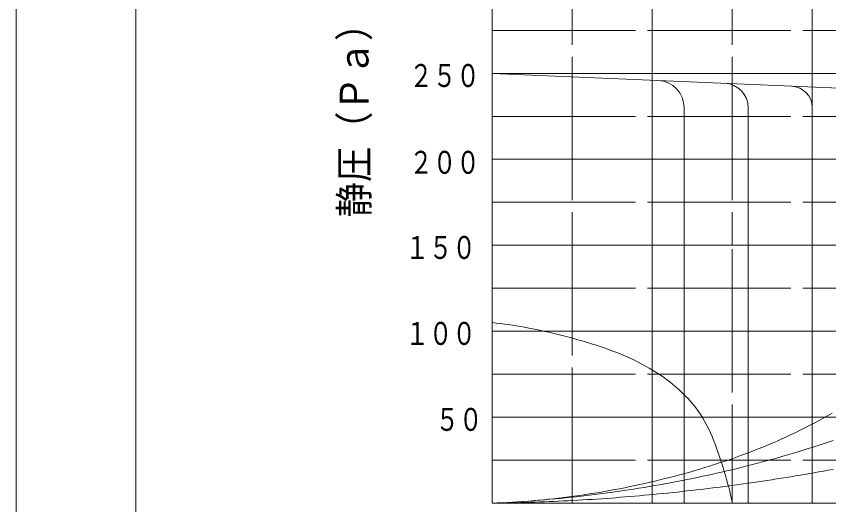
# Model space of a CAD drawing. Units: millimetres on the paper. Extents: x -305 to 305, y -152 to 152.
# Drawn here: x -301 to -233, y -112.8 to -71.9 of the extents above; entities that cross this region are included whole.
import ezdxf
from ezdxf.enums import TextEntityAlignment as Align

# ---------------------------------------------------------------- set-up
doc = ezdxf.new("R2010")
doc.units = ezdxf.units.MM
doc.linetypes.add('LONG_DASHED2', pattern=[13, 12, -1])
for name, color, linetype, lineweight in [('0-0_PV', 7, 'Continuous', 9), ('0-5_図面枠', 3, 'Continuous', 9), ('0-6_DEFPOINTS', 7, 'Continuous', 9)]:
    doc.layers.add(name, color=color, linetype=linetype, lineweight=lineweight)
doc.styles.add('ＭＳ ゴシック', font='')
doc.styles.get('ＭＳ ゴシック').set_extended_font_data('MS Gothic')

msp = doc.modelspace()

# ---------------------------------------------------------------- linework, layer by layer
at = {"layer": '0-0_PV', "linetype": 'LONG_DASHED2'}
for p, q in [((-254.494, -62.302), (-254.494, -112.67)), ((-241.092, -62.302), (-241.092, -91.084)), ((-261.195, -73.096), (-180.783, -73.096)), ((-261.195, -80.291), (-180.783, -80.291)), ((-261.195, -87.486), (-180.783, -87.486)), ((-241.092, -91.408), (-241.092, -112.67)), ((-261.195, -94.682), (-180.783, -94.682)), ((-261.195, -101.877), (-180.783, -101.877)), ((-261.195, -109.072), (-180.783, -109.072))]:
    msp.add_line(p, q, dxfattribs=at)
at = {"layer": '0-0_PV'}
for p, q in [((-247.793, -62.302), (-247.793, -112.67)), ((-234.391, -62.302), (-234.391, -112.67)), ((-261.195, -76.693), (-180.783, -76.693)), ((-261.195, -76.693), (-207.587, -78.975)), ((-245.113, -79.573), (-245.113, -112.67)), ((-239.752, -79.573), (-239.752, -112.67)), ((-234.391, -79.573), (-234.391, -112.67)), ((-261.195, -83.888), (-180.783, -83.888)), ((-261.195, -91.084), (-180.783, -91.084)), ((-261.195, -98.279), (-180.783, -98.279)), ((-261.195, -105.474), (-180.783, -105.474))]:
    msp.add_line(p, q, dxfattribs=at)
for points in [[(-261.195, -62.302), (-261.195, -112.67), (-180.783, -112.67)], [(-261.179, -97.556), (-260.838, -97.593), (-260.498, -97.634), (-260.158, -97.678), (-259.818, -97.725), (-259.479, -97.776), (-259.141, -97.83), (-258.802, -97.887), (-258.465, -97.947), (-258.127, -98.009), (-257.79, -98.075), (-257.454, -98.144), (-257.118, -98.215), (-256.783, -98.288), (-256.448, -98.364), (-256.113, -98.443), (-255.779, -98.524), (-255.445, -98.607), (-255.112, -98.692), (-254.779, -98.779), (-254.447, -98.868), (-254.115, -98.959), (-253.783, -99.053), (-253.453, -99.148), (-253.123, -99.247), (-252.794, -99.348), (-252.466, -99.452), (-252.139, -99.559), (-251.814, -99.67), (-251.49, -99.785), (-251.168, -99.904), (-250.847, -100.027), (-250.528, -100.154), (-250.211, -100.286), (-249.896, -100.422), (-249.583, -100.564), (-249.272, -100.711), (-248.963, -100.864), (-248.658, -101.022), (-248.354, -101.187)], [(-248.354, -101.187), (-248.054, -101.358), (-247.756, -101.535), (-247.462, -101.718), (-247.17, -101.909), (-246.883, -102.106), (-246.6, -102.309), (-246.323, -102.52), (-246.05, -102.737), (-245.784, -102.96), (-245.523, -103.19), (-245.27, -103.427), (-245.024, -103.67), (-244.785, -103.92), (-244.555, -104.177), (-244.334, -104.44), (-244.122, -104.71), (-243.919, -104.986), (-243.727, -105.269), (-243.545, -105.558), (-243.374, -105.854), (-243.212, -106.155), (-243.06, -106.462), (-242.915, -106.773), (-242.778, -107.088), (-242.648, -107.407), (-242.524, -107.728), (-242.405, -108.052), (-242.29, -108.378), (-242.179, -108.705), (-242.071, -109.033), (-241.965, -109.361), (-241.861, -109.69), (-241.76, -110.018), (-241.662, -110.347), (-241.567, -110.677), (-241.475, -111.007), (-241.388, -111.338), (-241.304, -111.67), (-241.224, -112.004)], [(-244.644, -110.061), (-244.23, -109.942), (-243.817, -109.82), (-243.405, -109.696), (-242.994, -109.568), (-242.583, -109.438), (-242.173, -109.305), (-241.765, -109.169), (-241.357, -109.03), (-240.95, -108.888), (-240.545, -108.743), (-240.14, -108.595), (-239.737, -108.444), (-239.335, -108.289), (-238.934, -108.132), (-238.534, -107.971), (-238.136, -107.806), (-237.74, -107.638), (-237.344, -107.467), (-236.951, -107.292), (-236.559, -107.114), (-236.168, -106.932), (-235.78, -106.746), (-235.392, -106.557), (-235.007, -106.365), (-234.623, -106.169), (-234.241, -105.969), (-233.861, -105.767), (-233.483, -105.561), (-233.106, -105.351), (-232.732, -105.139)], [(-244.133, -110.539), (-243.701, -110.449), (-243.269, -110.357), (-242.838, -110.262), (-242.407, -110.166), (-241.977, -110.068), (-241.547, -109.969), (-241.117, -109.867), (-240.688, -109.763), (-240.26, -109.658), (-239.832, -109.55), (-239.404, -109.441), (-238.977, -109.329), (-238.55, -109.216), (-238.124, -109.1), (-237.699, -108.983), (-237.274, -108.863), (-236.85, -108.742), (-236.426, -108.618), (-236.003, -108.493), (-235.58, -108.365), (-235.158, -108.235), (-234.737, -108.103), (-234.316, -107.97), (-233.897, -107.834), (-233.477, -107.696), (-233.059, -107.556), (-232.641, -107.414)], [(-261.195, -112.67), (-260.765, -112.654), (-260.335, -112.636), (-259.905, -112.614), (-259.475, -112.59), (-259.045, -112.564), (-258.615, -112.534), (-258.186, -112.502), (-257.756, -112.467), (-257.327, -112.429), (-256.898, -112.389), (-256.47, -112.345), (-256.042, -112.299), (-255.614, -112.25), (-255.186, -112.199), (-254.759, -112.144), (-254.332, -112.087), (-253.906, -112.027), (-253.48, -111.965), (-253.054, -111.9), (-252.629, -111.832), (-252.204, -111.762), (-251.779, -111.689), (-251.355, -111.613), (-250.932, -111.535), (-250.509, -111.455), (-250.086, -111.372), (-249.664, -111.286), (-249.242, -111.198), (-248.821, -111.107), (-248.401, -111.014), (-247.981, -110.918), (-247.562, -110.82), (-247.143, -110.719), (-246.725, -110.616), (-246.307, -110.51), (-245.891, -110.402), (-245.474, -110.291), (-245.059, -110.177), (-244.644, -110.061)], [(-245.677, -111.736), (-245.28, -111.693), (-244.884, -111.649), (-244.488, -111.604), (-244.092, -111.558), (-243.696, -111.511), (-243.3, -111.463), (-242.904, -111.415), (-242.508, -111.365), (-242.113, -111.315), (-241.717, -111.263), (-241.322, -111.211), (-240.927, -111.158), (-240.532, -111.103), (-240.137, -111.048), (-239.742, -110.993), (-239.347, -110.936), (-238.953, -110.878), (-238.558, -110.82), (-238.164, -110.761), (-237.77, -110.701), (-237.376, -110.64), (-236.982, -110.578), (-236.588, -110.516), (-236.194, -110.452), (-235.8, -110.388), (-235.407, -110.323), (-235.014, -110.258), (-234.62, -110.191), (-234.227, -110.124), (-233.835, -110.056), (-233.442, -109.987), (-233.049, -109.917), (-232.657, -109.847)], [(-261.195, -112.67), (-260.754, -112.65), (-260.314, -112.628), (-259.873, -112.604), (-259.432, -112.578), (-258.992, -112.551), (-258.551, -112.522), (-258.111, -112.49), (-257.671, -112.457), (-257.231, -112.423), (-256.791, -112.386), (-256.351, -112.347), (-255.912, -112.307), (-255.472, -112.265), (-255.033, -112.221), (-254.594, -112.175), (-254.156, -112.127), (-253.717, -112.078), (-253.279, -112.027), (-252.84, -111.974), (-252.402, -111.919), (-251.965, -111.862), (-251.527, -111.804), (-251.09, -111.743), (-250.653, -111.681), (-250.216, -111.618), (-249.78, -111.552), (-249.344, -111.485), (-248.908, -111.416), (-248.472, -111.345), (-248.037, -111.273), (-247.602, -111.198), (-247.167, -111.122), (-246.732, -111.044), (-246.298, -110.965), (-245.864, -110.883), (-245.431, -110.8), (-244.998, -110.715), (-244.565, -110.628), (-244.133, -110.539)], [(-261.195, -112.67), (-260.797, -112.664), (-260.398, -112.657), (-259.999, -112.649), (-259.601, -112.64), (-259.202, -112.631), (-258.803, -112.62), (-258.405, -112.608), (-258.006, -112.596), (-257.608, -112.582), (-257.209, -112.568), (-256.811, -112.553), (-256.412, -112.536), (-256.014, -112.519), (-255.615, -112.501), (-255.217, -112.482), (-254.819, -112.462), (-254.421, -112.441), (-254.022, -112.419), (-253.624, -112.396), (-253.226, -112.372), (-252.828, -112.348), (-252.43, -112.322), (-252.032, -112.295), (-251.635, -112.268), (-251.237, -112.239), (-250.839, -112.209), (-250.442, -112.179), (-250.044, -112.147), (-249.647, -112.115), (-249.249, -112.081), (-248.852, -112.047), (-248.455, -112.012), (-248.058, -111.975), (-247.661, -111.938), (-247.264, -111.9), (-246.867, -111.86), (-246.47, -111.82), (-246.073, -111.779), (-245.677, -111.736)], [(-241.224, -112.004), (-241.149, -112.338), (-241.08, -112.673), (-241.08, -112.673)]]:
    msp.add_lwpolyline(points, dxfattribs=at)
for centre, radius, end in [((-247.399, -79.568), 2.286, 87.56198), ((-241.8, -79.568), 2.048, 87.56197), ((-236.201, -79.568), 1.81, 87.56197)]:
    msp.add_arc(centre, radius, 0, end, dxfattribs=at)
at = {"layer": '0-5_図面枠'}
msp.add_lwpolyline([(-291.017, -138.498), (108.983, -138.498), (108.983, 138.502), (-291.017, 138.502)], close=True, dxfattribs=at)
at = {"layer": '0-6_DEFPOINTS'}
msp.add_line((-301.017, -148.498), (-301.017, 148.502), dxfattribs=at)

# ---------------------------------------------------------------- texts
at = {"layer": '0-0_PV', "style": 'ＭＳ ゴシック', "width": 0.9}
msp.add_text('静圧（Ｐａ）', height=2.405, rotation=90, dxfattribs=at).set_placement((-270.811, -88.745), align=Align.BOTTOM_LEFT)
at = {"layer": '0-0_PV', "style": 'ＭＳ ゴシック', "width": 0.75}
for s, p in [('２５０', (-268.115, -78.41)), ('２００', (-268.115, -85.676)), ('１５０', (-268.444, -92.801)), ('１００', (-268.444, -99.996)), ('\u3000５０', (-267.888, -107.192))]:
    msp.add_text(s, height=1.921, dxfattribs=at).set_placement(p, align=Align.BOTTOM_LEFT)

doc.saveas('drawing.dxf')
